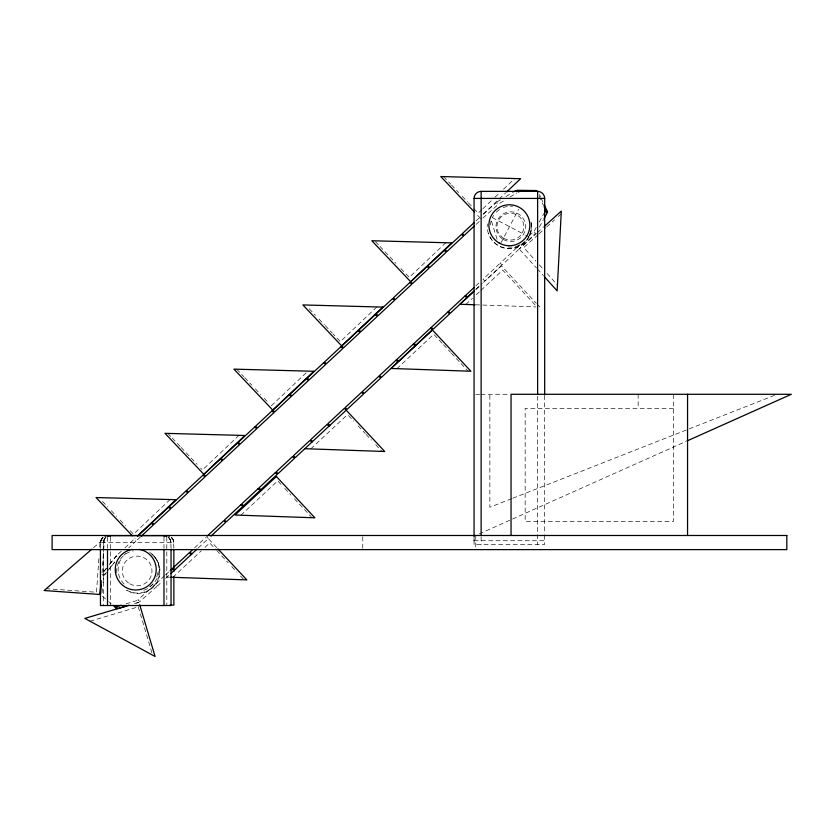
<?xml version="1.0" encoding="UTF-8"?>
<svg xmlns="http://www.w3.org/2000/svg" width="833" height="833" viewBox="0 0 833 833"><rect width="100%" height="100%" fill="white"/><g stroke="black" fill="none" stroke-linecap="round" stroke-linejoin="round"><path stroke-width="0.62" stroke-dasharray="4.17 3.12" d="M103.261 573.895L103.292 542.064L104.052 539.461L105.874 537.223M544.678 535.275L544.678 544.386L474.071 544.386L474.071 536.837M98.877 558.766L96.493 592.263L46.263 588.692M99.7 547.177L100.064 542.023M102.043 572.76L103.584 550.988M103.677 549.707L104.5 538.18L93.223 547.968M102.063 592.815L102.605 587.692M103.146 582.559L103.823 576.144L101.928 574.343M103.053 537.223L100.731 540.711L100.439 547.833M105.926 537.181A7.06 7.06 0 0 0 103.261 542.7L103.761 540.107L103.261 605.081M100.731 540.711L102.876 537.368M103.552 540.711L105.697 537.368M501.029 242.747L518.574 209.427M536.202 227.503L534.411 230.762L536.296 232.563M539.211 222.088L544.605 212.332M539.295 227.138L543.501 219.558M106.489 568.273L102.469 573.375L104.364 575.176L105.968 573.135M109.706 564.201L116.131 556.038L118.015 557.839M109.185 569.064L114.808 561.921M106.228 568.47L102.959 572.51L104.854 574.312L106.489 572.292M109.498 564.441L116.859 555.351L118.755 557.162M107.301 571.282L114.662 562.202M520.146 244.496L517.449 247.089L536.525 267.976M529.122 235.864L533.609 231.543L535.504 233.355L519.344 248.89L536.514 233.427M170.057 499.54L133.499 534.172L129.063 529.486M238.998 435.336L202.44 469.968L200.659 468.094M271.381 405.765L306.065 372.913M376.88 306.94L340.322 341.572L333.21 334.064M445.811 242.736L409.253 277.368L399.486 267.06M481.943 209.614L478.194 213.165L473.758 208.479M482.88 208.729L494.136 198.067M495.073 197.182L499.758 192.746M503.507 189.185L514.752 178.533M483.338 214.008L498.249 199.878M499.186 198.993L505.704 192.819M121.326 551.196L117.682 554.591L119.577 556.392M124.981 547.802L134.092 539.305L135.987 541.106L128.688 547.906M476.06 220.849L478.788 218.298L480.058 219.506M140.454 536.952L136.81 540.346L134.915 538.545M476.122 224.358L479.777 220.953M164.663 575.676L155.542 584.172L157.437 585.974L161.998 581.726M165.58 574.822L170.14 570.584M194.578 547.822L205.522 537.629M475.81 285.927L480.36 281.679M165.642 578.331L169.828 574.478M198.296 547.927L208.323 538.587L217.08 547.979M475.872 289.426L482.255 283.48M475.966 289.374L479.725 285.865M483.473 282.366L501.32 265.737L536.327 303.295M172.868 577.311L201.201 550.894M204.98 547.375L209.708 542.97L215.872 549.582M310.751 448.904L347.58 414.563M396.924 368.655L433.754 334.314L442.562 343.758M465.866 304.451L472.478 298.297M476.257 294.767L480.027 291.248M480.974 290.363L502.695 270.111L537.035 306.95M240.904 515.221L277.733 480.88L281.252 484.66M537.472 232.574L543.189 227.419M538.139 234.625L523.749 247.588L535.848 261.021M539.107 233.761L545.823 227.711M546.781 226.847L554.455 219.943M558.297 216.486L561.171 213.894M483.327 214.216L496.322 202.606L498.217 204.408L481.505 219.339L476.08 213.81M500.466 199.878L497.176 201.878L499.071 203.679L505.652 199.681M505.943 196.536L512.524 192.538M510.035 197.015L516.606 193.006M479.308 533.901L511.337 519.563M512.524 519.032L685.757 441.521M511.597 498.707L489.866 507.245L489.866 394.28M512.805 498.228L776.023 394.759M126.033 603.81L137.091 600.52L138.986 602.321L134.071 603.79L138.986 602.321M89.995 621.21L137.029 607.236M475.747 394.28L479.641 394.28M480.943 394.28L509.515 394.28M673.439 408.399L525.165 408.399L525.165 521.364L673.439 521.364L673.439 394.28M474.071 540.732L544.678 540.732M475.456 304.795L535.973 306.908M167.006 577.102L169.588 577.196M492.272 217.58L524.436 234.531M525.581 235.135L529.028 236.947M102.438 596.189L108.238 601.311M109.258 601.988L111.153 603.8M171.254 537.223L173.587 540.711L173.868 547.895M168.433 537.223L170.755 540.711L171.046 547.833M206.428 536.785L208.323 538.587M171.431 537.368L173.587 540.711M168.61 537.368L170.755 540.711M443.562 176.606L450.674 184.103M451.559 185.041L458.66 192.548M462.211 196.296L467.542 201.919M468.427 202.856L472.873 207.542M375.516 241.747L379.067 245.496M379.952 246.433L395.935 263.301M309.241 308.762L315.457 315.322M319.008 319.07L324.339 324.693M325.224 325.63L332.325 333.127M236.749 369.206L243.85 376.714M244.735 377.651L251.847 385.148M255.398 388.896L260.719 394.519M264.28 398.268L268.715 402.953M167.808 433.41L171.359 437.158M172.244 438.096L180.24 446.53M181.125 447.467L197.109 464.345M102.417 501.362L107.749 506.985M111.299 510.733L116.63 516.356M120.181 520.104L125.512 525.738M537.212 304.232L539.836 307.044M443.448 344.706L450.486 352.265M451.371 353.202L460.17 362.647M461.055 363.594L468.094 371.154M348.465 415.511L353.744 421.175M358.148 425.902L365.198 433.452M366.072 434.399L371.362 440.063M375.756 444.791L381.92 451.403M284.782 488.44L290.936 495.052M294.466 498.832L311.188 516.772M216.747 550.519L228.19 562.806M231.72 566.575L236.999 572.25M240.518 576.02L244.048 579.799M539.295 264.863L543.616 269.653M547.073 273.495L557.444 285.011M537.379 268.924L543.387 275.608M539.388 194.443L540.492 196.796M541.044 197.973L543.793 203.846M539.149 196.161L543.543 205.564M491.512 221.339L497.291 239.977M138.268 606.861L152.241 653.895M171.046 542.7L170.546 540.107L171.046 542.7A7.06 7.06 0 0 0 168.391 537.181M638.14 394.28L638.14 408.399M544.667 395.54L544.667 534.224M537.618 396.112L537.618 544.386M481.13 536.827L481.13 544.386M475.747 535.494L475.747 548.322M474.071 536.827L474.071 544.386M362.772 536.775L362.772 548.322M166.808 537.223L166.808 605.081M163.986 537.181L163.986 547.833M110.32 537.181L110.32 605.081M107.499 537.223L107.499 547.833M103.094 537.181A7.06 7.06 0 0 0 100.439 542.7L173.868 542.7L173.368 540.107L173.868 542.7A7.06 7.06 0 0 0 171.213 537.181M157.552 572.781A20.471 20.471 0 0 1 156.188 578.477M153.053 583.85A20.471 20.471 0 0 1 140.881 591.076M116.766 572.781A20.471 20.471 0 0 1 133.426 550.811M149.773 552.394A20.471 20.471 0 0 1 149.773 586.671M124.086 584.006A20.471 20.471 0 0 1 121.431 558.329M124.086 555.049A20.471 20.471 0 0 1 125.658 553.633M531.006 222.453A22.075 22.075 0 0 1 510.035 248.401A22.075 22.075 0 0 1 487.336 223.942M531.225 222.775A22.075 22.075 0 0 1 514.929 248.057A22.075 22.075 0 0 1 488.544 233.604M153.855 556.007A22.075 22.075 0 0 1 126.397 589.993M151.783 554.174A22.075 22.075 0 0 1 156.021 583.964A22.075 22.075 0 0 1 126.616 590.316M531.183 224.827A20.471 20.471 0 0 1 527.924 237.863M525.269 241.143A20.471 20.471 0 0 1 507.058 246.797M490.398 224.827A20.471 20.471 0 0 1 491.106 221.026M492.595 217.257A20.471 20.471 0 0 1 493.646 215.455M496.312 212.186A20.471 20.471 0 0 1 499.581 209.52M503.247 207.625A20.471 20.471 0 0 1 512.628 206.272M100.47 542.064L100.439 542.7L100.939 540.107L100.47 542.064M499.425 263.926L483.005 279.211L484.9 281.023L501.32 265.737L499.425 263.926M516.637 247.859L500.248 263.166L502.132 264.967L518.532 249.671L516.637 247.859M154.73 584.933L137.934 599.781L139.829 601.582L156.614 586.734L154.73 584.933M129.74 583.787A14.827 14.827 0 0 0 151.981 570.949A14.827 14.827 0 0 0 129.74 558.1A14.827 14.827 0 0 0 129.74 583.787M503.371 239.498A14.827 14.827 0 0 0 525.613 226.659A14.827 14.827 0 0 0 503.371 213.821A14.827 14.827 0 0 0 503.371 239.498M503.684 238.28A13.411 13.411 0 0 0 523.811 226.659A13.411 13.411 0 0 0 503.684 215.039A13.411 13.411 0 0 0 503.684 238.28"/><path stroke-width="1.25" d="M101.22 584.287L100.491 594.523L44.149 590.524L91.849 549.155M99.898 593.575L101.251 580.757M544.095 218.475L547.094 213.05L545.209 211.249M137.716 535.89L175.919 499.696L96.066 497.54L132.27 535.744M506.641 191.934L520.615 178.689L440.772 176.534L474.321 211.946M137.653 535.994L151.335 523.259L153.22 525.061L141.371 536.098M474.237 222.546L462.377 233.584L464.273 235.395L474.3 226.055M170.14 570.584L171.962 568.877L173.858 570.688M192.756 549.52L190.018 552.071L191.913 553.872M207.25 536.015L223.661 520.729L225.556 522.541L210.968 536.119M473.977 287.624L465.772 295.267L467.667 297.069L474.05 291.123L460.003 304.253L474.925 304.774M170.765 573.604L197.057 549.093M304.888 448.706L384.721 451.496L346.205 410.18L295.319 457.567L293.424 455.766L309.845 440.48L311.729 442.281M544.147 226.555L561.317 211.103L557.131 290.873L544.251 276.556M513.617 191.871L515.814 190.538L517.074 191.736M686.944 440.99L791.35 394.28L511.046 394.28L511.046 535.494M121.108 605.279L116.193 606.747L118.088 608.548L126.689 605.987M129.136 605.247L84.841 618.409L155.073 656.466L139.715 604.789M474.071 536.577L474.071 198.421A7.06 7.06 0 0 1 481.13 191.361L537.618 191.361A7.06 7.06 0 0 1 544.678 198.421L544.678 394.811M474.071 198.421L544.678 198.421M104.906 536.14A7.06 7.06 0 0 1 107.499 535.64L166.808 535.64A7.06 7.06 0 0 1 169.411 536.14M170.047 605.081L173.868 605.081L173.868 576.488M170.869 577.238L246.839 579.903L217.954 548.916M113.163 605.31L117.005 608.767L115.11 606.965M537.649 191.725L536.39 190.528L516.908 190.288L518.803 192.09M346.205 410.18L344.31 408.378L327.9 423.664L329.785 425.476M328.962 426.236L327.077 424.434L310.657 439.72L312.552 441.521M191.09 554.632L189.195 552.831L172.785 568.116L174.67 569.918M544.345 205.022L547.635 212.071L545.75 210.27L544.095 206.74M687.558 394.28L687.558 535.494M537.618 191.361L537.618 394.28M481.13 191.361L481.13 535.525M173.868 549.197L173.868 571.292M171.046 549.114L171.046 605.518L100.46 605.518L100.439 549.114M163.986 536.14L163.986 535.64A7.06 7.06 0 0 1 166.579 536.14M163.986 549.114L163.986 605.518M110.32 536.14L110.32 535.64A7.06 7.06 0 0 0 107.728 536.14M107.499 549.114L107.499 605.518M139.465 549.395A20.471 20.471 0 0 1 152.814 580.83A20.471 20.471 0 0 1 118.671 580.83A20.471 20.471 0 0 1 132.02 549.395M244.86 435.492L203.856 474.341L165.007 433.337L244.86 435.492M313.802 371.289L272.797 410.138L233.948 369.134L313.802 371.289M382.743 307.096L341.738 345.934L302.889 304.93L382.743 307.096M451.684 242.892L410.669 281.741L371.83 240.737L451.684 242.892M168.568 507.203L152.147 522.489L154.043 524.301L170.453 509.015L168.568 507.203M185.801 491.158L169.391 506.443L171.275 508.245L187.696 492.959L185.801 491.158M203.033 475.102L186.623 490.387L188.518 492.199L204.928 476.913L203.033 475.102M220.266 459.056L203.856 474.341L205.751 476.143L222.161 460.857L220.266 459.056M237.509 443L221.089 458.285L222.984 460.097L239.394 444.812L237.509 443M254.742 426.954L238.321 442.24L240.216 444.041L256.637 428.756L254.742 426.954M271.974 410.908L255.564 426.194L257.449 427.995L273.87 412.71L271.974 410.908M289.207 394.852L272.797 410.138L274.692 411.95L291.102 396.654L289.207 394.852M306.44 378.807L290.03 394.092L291.925 395.894L308.335 380.608L306.44 378.807M323.683 362.751L307.262 378.036L309.158 379.848L325.568 364.562L323.683 362.751M340.916 346.705L324.495 361.991L326.39 363.792L342.811 348.506L340.916 346.705M358.148 330.649L341.738 345.934L343.623 347.746L360.043 332.461L358.148 330.649M375.381 314.603L358.971 329.889L360.866 331.69L377.276 316.405L375.381 314.603M392.614 298.558L376.204 313.843L378.099 315.645L394.509 300.359L392.614 298.558M409.857 282.502L393.436 297.787L395.331 299.588L411.741 284.303L409.857 282.502M427.09 266.456L410.669 281.741L412.564 283.543L428.985 268.257L427.09 266.456M444.322 250.4L427.912 265.685L429.797 267.497L446.217 252.212L444.322 250.4M461.555 234.354L445.145 249.64L447.04 251.441L463.45 236.156L461.555 234.354M240.904 504.683L224.483 519.969L226.378 521.77L242.788 506.485L240.904 504.683M258.136 488.627L241.716 503.913L243.611 505.725L260.031 490.439L258.136 488.627M275.369 472.582L258.959 487.867L260.844 489.669L277.264 474.383L275.369 472.582M292.602 456.526L276.192 471.811L278.087 473.623L294.497 458.337L292.602 456.526M361.543 392.333L345.133 407.618L347.017 409.419L363.438 394.134L361.543 392.333M378.776 376.277L362.365 391.562L364.26 393.374L380.671 378.088L378.776 376.277M396.019 360.231L379.598 375.516L381.493 377.318L397.903 362.032L396.019 360.231M413.251 344.175L396.831 359.46L398.726 361.272L415.146 345.987L413.251 344.175M430.484 328.129L414.074 343.415L415.959 345.216L432.379 329.93L470.895 371.247L391.062 368.457L432.379 329.93L430.484 328.129M447.717 312.083L431.307 327.369L433.202 329.17L449.612 313.885L447.717 312.083M464.949 296.027L448.539 311.313L450.434 313.114L466.844 297.829L464.949 296.027M276.348 476.497L235.041 515.023L314.874 517.814L276.348 476.497M786.831 535.494L52.115 535.494L52.115 549.613L786.831 549.613L786.831 535.494M499.134 242.986A20.471 20.471 0 0 0 529.85 225.254A20.471 20.471 0 0 0 499.134 207.521A20.471 20.471 0 0 0 499.134 242.986"/></g></svg>
